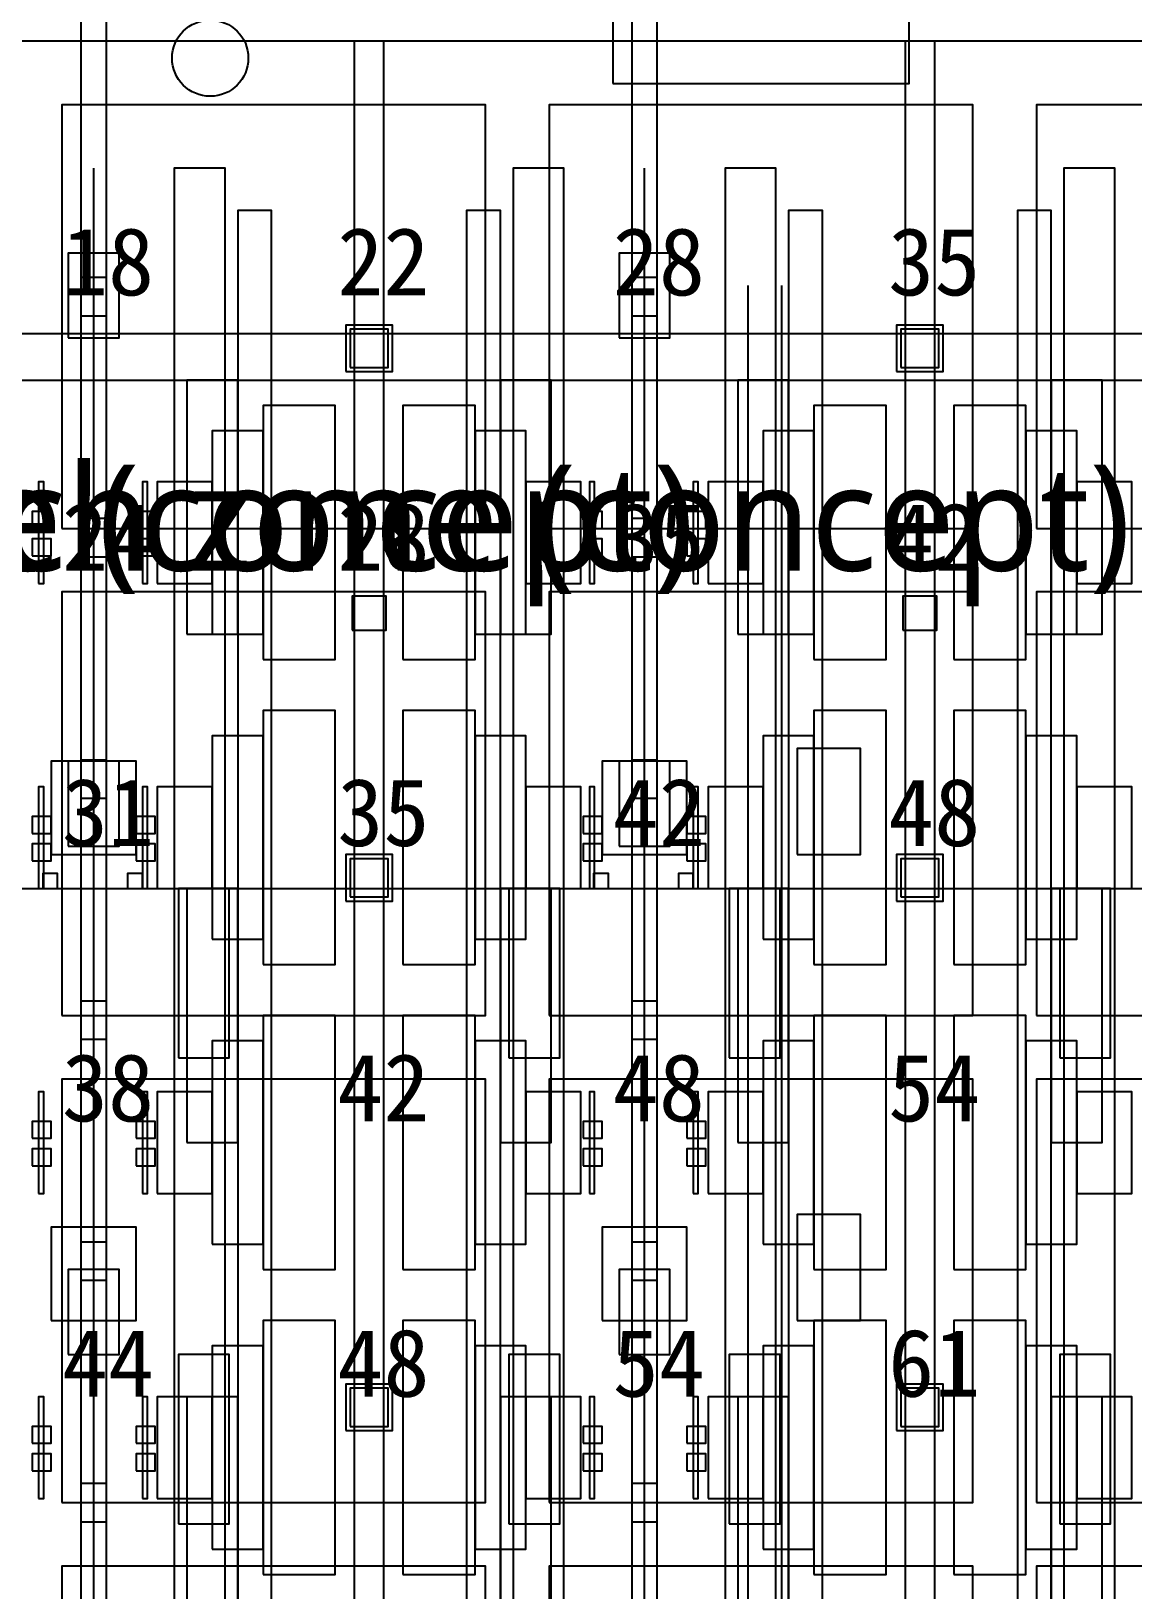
# Model space of a CAD drawing. Header units: metres. Extents: x -1640 to 1560, y -268 to 2338.
# Drawn here: x -367.73 to -341.73, y 2080.44 to 2117.24 of the extents above; entities that cross this region are included whole.
import ezdxf

# ---------------------------------------------------------------- set-up
doc = ezdxf.new("R2010")
doc.units = ezdxf.units.M
for name, color, linetype in [('1F_CHL', 4, 'Continuous'), ('1F_EHS_EXIT_DOOR_CONCEPT', 3, 'Continuous'), ('1F_PUMP', 2, 'Continuous'), ('1F_SCR', 3, 'Continuous'), ('1F_STRUCT_COLUMN', 8, 'Continuous'), ('1F_ZONE', 3, 'Continuous'), ('2F_CSF_LATERAL_RACK_CONCEPT', 9, 'Continuous'), ('2F_EHS_EXIT_DOOR_CONCEPT', 3, 'Continuous'), ('2F_RFG', 5, 'Continuous'), ('2F_STRUCT_COLUMN', 8, 'Continuous'), ('2F_VMB', 6, 'Continuous'), ('2F_ZONE', 3, 'Continuous'), ('3F_CLEANROOM_OVERHEAD_PIPE_DUCT_CONCEPT', 9, 'Continuous'), ('3F_EHS_EGRESS_DIST_M', 2, 'Continuous'), ('3F_EHS_EXIT_DOOR_CONCEPT', 3, 'Continuous'), ('3F_ETCH', 2, 'Continuous'), ('3F_FOUP', 5, 'Continuous'), ('3F_OHT', 9, 'Continuous'), ('3F_OHTV', 1, 'Continuous'), ('3F_STRUCT_COLUMN', 8, 'Continuous'), ('3F_TBAR', 6, 'Continuous'), ('3F_TEXT', 7, 'Continuous'), ('3F_ZONE', 3, 'Continuous'), ('4F_FFU', 1, 'Continuous'), ('4F_STRUCT_PLENUM_TRUSS_CONCEPT', 9, 'Continuous'), ('4F_ZONE', 3, 'Continuous'), ('5F_CHL', 4, 'Continuous'), ('5F_EHS_EXIT_DOOR_CONCEPT', 3, 'Continuous'), ('5F_PUMP', 2, 'Continuous'), ('5F_SCR', 3, 'Continuous'), ('5F_STRUCT_COLUMN', 8, 'Continuous'), ('5F_ZONE', 3, 'Continuous'), ('6F_CSF_LATERAL_RACK_CONCEPT', 9, 'Continuous'), ('6F_EHS_EXIT_DOOR_CONCEPT', 3, 'Continuous'), ('6F_RFG', 5, 'Continuous'), ('6F_STRUCT_COLUMN', 8, 'Continuous'), ('6F_VMB', 6, 'Continuous'), ('6F_ZONE', 3, 'Continuous'), ('7F_CLEANROOM_OVERHEAD_PIPE_DUCT_CONCEPT', 9, 'Continuous'), ('7F_EHS_EGRESS_DIST_M', 2, 'Continuous'), ('7F_EHS_EXIT_DOOR_CONCEPT', 3, 'Continuous'), ('7F_ETCH', 2, 'Continuous'), ('7F_FOUP', 5, 'Continuous'), ('7F_OHT', 9, 'Continuous'), ('7F_OHTV', 1, 'Continuous'), ('7F_STRUCT_COLUMN', 8, 'Continuous'), ('7F_TBAR', 6, 'Continuous'), ('7F_TEXT', 7, 'Continuous'), ('7F_ZONE', 3, 'Continuous'), ('8F_FFU', 1, 'Continuous'), ('8F_STRUCT_PLENUM_TRUSS_CONCEPT', 9, 'Continuous'), ('8F_ZONE', 3, 'Continuous'), ('EHS_GAS_SUPPLY', 3, 'Continuous'), ('EHS_PROCESS_EXHAUST', 1, 'Continuous'), ('EHS_TREATED_EXHAUST', 30, 'Continuous'), ('RF_RSC', 4, 'Continuous'), ('UTIL_GAS.SPEC_CONCEPT', 3, 'Continuous'), ('UTIL_PCW.R_CONCEPT', 1, 'Continuous'), ('UTIL_PCW.S_CONCEPT', 6, 'Continuous'), ('UTIL_UPW.R_CONCEPT', 2, 'Continuous'), ('UTIL_UPW.S_CONCEPT', 1, 'Continuous')]:
    doc.layers.add(name, color=color, linetype=linetype)
doc.styles.add('KO', font='malgun.ttf')

msp = doc.modelspace()

# ---------------------------------------------------------------- linework, layer by layer
at = {"layer": '1F_CHL'}
for points in [[(-349.65, 2097.8), (-348.15, 2097.8), (-348.15, 2100.3), (-349.65, 2100.3)], [(-349.65, 2086.8), (-348.15, 2086.8), (-348.15, 2089.3), (-349.65, 2089.3)]]:
    msp.add_lwpolyline(points, close=True, dxfattribs=at)
at = {"layer": '1F_EHS_EXIT_DOOR_CONCEPT'}
msp.add_circle((-363.5, 2116.6), 0.9, dxfattribs=at)
at = {"layer": '1F_PUMP'}
for points in [[(-364.25, 2093), (-363.05, 2093), (-363.05, 2097), (-364.25, 2097)], [(-356.45, 2093), (-355.25, 2093), (-355.25, 2097), (-356.45, 2097)], [(-351.25, 2093), (-350.05, 2093), (-350.05, 2097), (-351.25, 2097)], [(-343.45, 2093), (-342.25, 2093), (-342.25, 2097), (-343.45, 2097)], [(-364.25, 2082), (-363.05, 2082), (-363.05, 2086), (-364.25, 2086)], [(-356.45, 2082), (-355.25, 2082), (-355.25, 2086), (-356.45, 2086)], [(-351.25, 2082), (-350.05, 2082), (-350.05, 2086), (-351.25, 2086)], [(-343.45, 2082), (-342.25, 2082), (-342.25, 2086), (-343.45, 2086)]]:
    msp.add_lwpolyline(points, close=True, dxfattribs=at)
at = {"layer": '1F_SCR'}
for points in [[(-367.25, 2097.8), (-365.25, 2097.8), (-365.25, 2100), (-367.25, 2100)], [(-354.25, 2097.8), (-352.25, 2097.8), (-352.25, 2100), (-354.25, 2100)], [(-367.25, 2086.8), (-365.25, 2086.8), (-365.25, 2089), (-367.25, 2089)], [(-354.25, 2086.8), (-352.25, 2086.8), (-352.25, 2089), (-354.25, 2089)]]:
    msp.add_lwpolyline(points, close=True, dxfattribs=at)
at = {"layer": '1F_STRUCT_COLUMN'}
for points in [[(-360.3, 2109.2), (-359.2, 2109.2), (-359.2, 2110.3), (-360.3, 2110.3)], [(-347.3, 2109.2), (-346.2, 2109.2), (-346.2, 2110.3), (-347.3, 2110.3)], [(-360.3, 2096.7), (-359.2, 2096.7), (-359.2, 2097.8), (-360.3, 2097.8)], [(-347.3, 2096.7), (-346.2, 2096.7), (-346.2, 2097.8), (-347.3, 2097.8)], [(-360.3, 2084.2), (-359.2, 2084.2), (-359.2, 2085.3), (-360.3, 2085.3)], [(-347.3, 2084.2), (-346.2, 2084.2), (-346.2, 2085.3), (-347.3, 2085.3)]]:
    msp.add_lwpolyline(points, close=True, dxfattribs=at)
at = {"layer": '1F_ZONE'}
msp.add_lwpolyline([(-472, 1966), (-247.5, 1966), (-247.5, 2117), (-472, 2117)], close=True, dxfattribs=at)
at = {"layer": '2F_CSF_LATERAL_RACK_CONCEPT'}
for points in [[(-362.85, 1970), (-362.05, 1970), (-362.05, 2113), (-362.85, 2113)], [(-357.45, 1970), (-356.65, 1970), (-356.65, 2113), (-357.45, 2113)], [(-349.85, 1970), (-349.05, 1970), (-349.05, 2113), (-349.85, 2113)], [(-344.45, 1970), (-343.65, 1970), (-343.65, 2113), (-344.45, 2113)]]:
    msp.add_lwpolyline(points, close=True, dxfattribs=at)
at = {"layer": '2F_EHS_EXIT_DOOR_CONCEPT'}
msp.add_circle((-363.5, 2116.6), 0.9, dxfattribs=at)
at = {"layer": '2F_RFG'}
for points in [[(-364.05, 2103), (-362.85, 2103), (-362.85, 2109), (-364.05, 2109)], [(-356.65, 2103), (-355.45, 2103), (-355.45, 2109), (-356.65, 2109)], [(-351.05, 2103), (-349.85, 2103), (-349.85, 2109), (-351.05, 2109)], [(-343.65, 2103), (-342.45, 2103), (-342.45, 2109), (-343.65, 2109)], [(-364.05, 2091), (-362.85, 2091), (-362.85, 2097), (-364.05, 2097)], [(-356.65, 2091), (-355.45, 2091), (-355.45, 2097), (-356.65, 2097)], [(-351.05, 2091), (-349.85, 2091), (-349.85, 2097), (-351.05, 2097)], [(-343.65, 2091), (-342.45, 2091), (-342.45, 2097), (-343.65, 2097)], [(-364.05, 2079), (-362.85, 2079), (-362.85, 2085), (-364.05, 2085)], [(-356.65, 2079), (-355.45, 2079), (-355.45, 2085), (-356.65, 2085)], [(-351.05, 2079), (-349.85, 2079), (-349.85, 2085), (-351.05, 2085)], [(-343.65, 2079), (-342.45, 2079), (-342.45, 2085), (-343.65, 2085)]]:
    msp.add_lwpolyline(points, close=True, dxfattribs=at)
at = {"layer": '2F_STRUCT_COLUMN'}
for points in [[(-360.2, 2109.3), (-359.3, 2109.3), (-359.3, 2110.2), (-360.2, 2110.2)], [(-347.2, 2109.3), (-346.3, 2109.3), (-346.3, 2110.2), (-347.2, 2110.2)], [(-360.2, 2096.8), (-359.3, 2096.8), (-359.3, 2097.7), (-360.2, 2097.7)], [(-347.2, 2096.8), (-346.3, 2096.8), (-346.3, 2097.7), (-347.2, 2097.7)], [(-360.2, 2084.3), (-359.3, 2084.3), (-359.3, 2085.2), (-360.2, 2085.2)], [(-347.2, 2084.3), (-346.3, 2084.3), (-346.3, 2085.2), (-347.2, 2085.2)]]:
    msp.add_lwpolyline(points, close=True, dxfattribs=at)
at = {"layer": '2F_VMB'}
for points in [[(-366.85, 2110), (-365.65, 2110), (-365.65, 2112), (-366.85, 2112)], [(-353.85, 2110), (-352.65, 2110), (-352.65, 2112), (-353.85, 2112)], [(-366.85, 2098), (-365.65, 2098), (-365.65, 2100), (-366.85, 2100)], [(-353.85, 2098), (-352.65, 2098), (-352.65, 2100), (-353.85, 2100)], [(-366.85, 2086), (-365.65, 2086), (-365.65, 2088), (-366.85, 2088)], [(-353.85, 2086), (-352.65, 2086), (-352.65, 2088), (-353.85, 2088)]]:
    msp.add_lwpolyline(points, close=True, dxfattribs=at)
at = {"layer": '2F_ZONE'}
msp.add_lwpolyline([(-472, 1966), (-247.5, 1966), (-247.5, 2117), (-472, 2117)], close=True, dxfattribs=at)
at = {"layer": '3F_CLEANROOM_OVERHEAD_PIPE_DUCT_CONCEPT'}
for points in [[(-364.35, 1969), (-363.15, 1969), (-363.15, 2114), (-364.35, 2114)], [(-356.35, 1969), (-355.15, 1969), (-355.15, 2114), (-356.35, 2114)], [(-351.35, 1969), (-350.15, 1969), (-350.15, 2114), (-351.35, 2114)], [(-343.35, 1969), (-342.15, 1969), (-342.15, 2114), (-343.35, 2114)]]:
    msp.add_lwpolyline(points, close=True, dxfattribs=at)
at = {"layer": '3F_EHS_EXIT_DOOR_CONCEPT'}
msp.add_circle((-363.5, 2116.6), 0.9, dxfattribs=at)
at = {"layer": '3F_ETCH'}
for points in [[(-362.25, 2102.4), (-360.55, 2102.4), (-360.55, 2108.4), (-362.25, 2108.4)], [(-358.95, 2102.4), (-357.25, 2102.4), (-357.25, 2108.4), (-358.95, 2108.4)], [(-349.25, 2102.4), (-347.55, 2102.4), (-347.55, 2108.4), (-349.25, 2108.4)], [(-345.95, 2102.4), (-344.25, 2102.4), (-344.25, 2108.4), (-345.95, 2108.4)], [(-363.45, 2103), (-362.25, 2103), (-362.25, 2107.8), (-363.45, 2107.8)], [(-357.25, 2103), (-356.05, 2103), (-356.05, 2107.8), (-357.25, 2107.8)], [(-350.45, 2103), (-349.25, 2103), (-349.25, 2107.8), (-350.45, 2107.8)], [(-344.25, 2103), (-343.05, 2103), (-343.05, 2107.8), (-344.25, 2107.8)], [(-364.75, 2104.2), (-363.45, 2104.2), (-363.45, 2106.6), (-364.75, 2106.6)], [(-356.05, 2104.2), (-354.75, 2104.2), (-354.75, 2106.6), (-356.05, 2106.6)], [(-351.75, 2104.2), (-350.45, 2104.2), (-350.45, 2106.6), (-351.75, 2106.6)], [(-343.05, 2104.2), (-341.75, 2104.2), (-341.75, 2106.6), (-343.05, 2106.6)], [(-362.25, 2095.2), (-360.55, 2095.2), (-360.55, 2101.2), (-362.25, 2101.2)], [(-358.95, 2095.2), (-357.25, 2095.2), (-357.25, 2101.2), (-358.95, 2101.2)], [(-349.25, 2095.2), (-347.55, 2095.2), (-347.55, 2101.2), (-349.25, 2101.2)], [(-345.95, 2095.2), (-344.25, 2095.2), (-344.25, 2101.2), (-345.95, 2101.2)], [(-363.45, 2095.8), (-362.25, 2095.8), (-362.25, 2100.6), (-363.45, 2100.6)], [(-357.25, 2095.8), (-356.05, 2095.8), (-356.05, 2100.6), (-357.25, 2100.6)], [(-350.45, 2095.8), (-349.25, 2095.8), (-349.25, 2100.6), (-350.45, 2100.6)], [(-344.25, 2095.8), (-343.05, 2095.8), (-343.05, 2100.6), (-344.25, 2100.6)], [(-364.75, 2097), (-363.45, 2097), (-363.45, 2099.4), (-364.75, 2099.4)], [(-356.05, 2097), (-354.75, 2097), (-354.75, 2099.4), (-356.05, 2099.4)], [(-351.75, 2097), (-350.45, 2097), (-350.45, 2099.4), (-351.75, 2099.4)], [(-343.05, 2097), (-341.75, 2097), (-341.75, 2099.4), (-343.05, 2099.4)], [(-362.25, 2088), (-360.55, 2088), (-360.55, 2094), (-362.25, 2094)], [(-358.95, 2088), (-357.25, 2088), (-357.25, 2094), (-358.95, 2094)], [(-349.25, 2088), (-347.55, 2088), (-347.55, 2094), (-349.25, 2094)], [(-345.95, 2088), (-344.25, 2088), (-344.25, 2094), (-345.95, 2094)], [(-363.45, 2088.6), (-362.25, 2088.6), (-362.25, 2093.4), (-363.45, 2093.4)], [(-357.25, 2088.6), (-356.05, 2088.6), (-356.05, 2093.4), (-357.25, 2093.4)], [(-350.45, 2088.6), (-349.25, 2088.6), (-349.25, 2093.4), (-350.45, 2093.4)], [(-344.25, 2088.6), (-343.05, 2088.6), (-343.05, 2093.4), (-344.25, 2093.4)], [(-364.75, 2089.8), (-363.45, 2089.8), (-363.45, 2092.2), (-364.75, 2092.2)], [(-356.05, 2089.8), (-354.75, 2089.8), (-354.75, 2092.2), (-356.05, 2092.2)], [(-351.75, 2089.8), (-350.45, 2089.8), (-350.45, 2092.2), (-351.75, 2092.2)], [(-343.05, 2089.8), (-341.75, 2089.8), (-341.75, 2092.2), (-343.05, 2092.2)], [(-362.25, 2080.8), (-360.55, 2080.8), (-360.55, 2086.8), (-362.25, 2086.8)], [(-358.95, 2080.8), (-357.25, 2080.8), (-357.25, 2086.8), (-358.95, 2086.8)], [(-349.25, 2080.8), (-347.55, 2080.8), (-347.55, 2086.8), (-349.25, 2086.8)], [(-345.95, 2080.8), (-344.25, 2080.8), (-344.25, 2086.8), (-345.95, 2086.8)], [(-363.45, 2081.4), (-362.25, 2081.4), (-362.25, 2086.2), (-363.45, 2086.2)], [(-357.25, 2081.4), (-356.05, 2081.4), (-356.05, 2086.2), (-357.25, 2086.2)], [(-350.45, 2081.4), (-349.25, 2081.4), (-349.25, 2086.2), (-350.45, 2086.2)], [(-344.25, 2081.4), (-343.05, 2081.4), (-343.05, 2086.2), (-344.25, 2086.2)], [(-364.75, 2082.6), (-363.45, 2082.6), (-363.45, 2085), (-364.75, 2085)], [(-356.05, 2082.6), (-354.75, 2082.6), (-354.75, 2085), (-356.05, 2085)], [(-351.75, 2082.6), (-350.45, 2082.6), (-350.45, 2085), (-351.75, 2085)], [(-343.05, 2082.6), (-341.75, 2082.6), (-341.75, 2085), (-343.05, 2085)]]:
    msp.add_lwpolyline(points, close=True, dxfattribs=at)
at = {"layer": '3F_FOUP'}
for points in [[(-367.7, 2105.5), (-367.25, 2105.5), (-367.25, 2105.9), (-367.7, 2105.9)], [(-365.25, 2105.5), (-364.8, 2105.5), (-364.8, 2105.9), (-365.25, 2105.9)], [(-354.7, 2105.5), (-354.25, 2105.5), (-354.25, 2105.9), (-354.7, 2105.9)], [(-352.25, 2105.5), (-351.8, 2105.5), (-351.8, 2105.9), (-352.25, 2105.9)], [(-367.7, 2104.85), (-367.25, 2104.85), (-367.25, 2105.25), (-367.7, 2105.25)], [(-365.25, 2104.85), (-364.8, 2104.85), (-364.8, 2105.25), (-365.25, 2105.25)], [(-354.7, 2104.85), (-354.25, 2104.85), (-354.25, 2105.25), (-354.7, 2105.25)], [(-352.25, 2104.85), (-351.8, 2104.85), (-351.8, 2105.25), (-352.25, 2105.25)], [(-367.7, 2098.3), (-367.25, 2098.3), (-367.25, 2098.7), (-367.7, 2098.7)], [(-365.25, 2098.3), (-364.8, 2098.3), (-364.8, 2098.7), (-365.25, 2098.7)], [(-354.7, 2098.3), (-354.25, 2098.3), (-354.25, 2098.7), (-354.7, 2098.7)], [(-352.25, 2098.3), (-351.8, 2098.3), (-351.8, 2098.7), (-352.25, 2098.7)], [(-367.7, 2097.65), (-367.25, 2097.65), (-367.25, 2098.05), (-367.7, 2098.05)], [(-365.25, 2097.65), (-364.8, 2097.65), (-364.8, 2098.05), (-365.25, 2098.05)], [(-354.7, 2097.65), (-354.25, 2097.65), (-354.25, 2098.05), (-354.7, 2098.05)], [(-352.25, 2097.65), (-351.8, 2097.65), (-351.8, 2098.05), (-352.25, 2098.05)], [(-367.7, 2091.1), (-367.25, 2091.1), (-367.25, 2091.5), (-367.7, 2091.5)], [(-365.25, 2091.1), (-364.8, 2091.1), (-364.8, 2091.5), (-365.25, 2091.5)], [(-354.7, 2091.1), (-354.25, 2091.1), (-354.25, 2091.5), (-354.7, 2091.5)], [(-352.25, 2091.1), (-351.8, 2091.1), (-351.8, 2091.5), (-352.25, 2091.5)], [(-367.7, 2090.45), (-367.25, 2090.45), (-367.25, 2090.85), (-367.7, 2090.85)], [(-365.25, 2090.45), (-364.8, 2090.45), (-364.8, 2090.85), (-365.25, 2090.85)], [(-354.7, 2090.45), (-354.25, 2090.45), (-354.25, 2090.85), (-354.7, 2090.85)], [(-352.25, 2090.45), (-351.8, 2090.45), (-351.8, 2090.85), (-352.25, 2090.85)], [(-367.7, 2083.9), (-367.25, 2083.9), (-367.25, 2084.3), (-367.7, 2084.3)], [(-365.25, 2083.9), (-364.8, 2083.9), (-364.8, 2084.3), (-365.25, 2084.3)], [(-354.7, 2083.9), (-354.25, 2083.9), (-354.25, 2084.3), (-354.7, 2084.3)], [(-352.25, 2083.9), (-351.8, 2083.9), (-351.8, 2084.3), (-352.25, 2084.3)], [(-367.7, 2083.25), (-367.25, 2083.25), (-367.25, 2083.65), (-367.7, 2083.65)], [(-365.25, 2083.25), (-364.8, 2083.25), (-364.8, 2083.65), (-365.25, 2083.65)], [(-354.7, 2083.25), (-354.25, 2083.25), (-354.25, 2083.65), (-354.7, 2083.65)], [(-352.25, 2083.25), (-351.8, 2083.25), (-351.8, 2083.65), (-352.25, 2083.65)]]:
    msp.add_lwpolyline(points, close=True, dxfattribs=at)
at = {"layer": '3F_OHT'}
for p, q in [((-366.25, 2045.5), (-366.25, 2114)), ((-353.25, 2045.5), (-353.25, 2114))]:
    msp.add_line(p, q, dxfattribs=at)
at = {"layer": '3F_OHTV'}
for points in [[(-366.55, 2110.52), (-365.95, 2110.52), (-365.95, 2111.42), (-366.55, 2111.42)], [(-353.55, 2110.52), (-352.95, 2110.52), (-352.95, 2111.42), (-353.55, 2111.42)], [(-366.55, 2104.83), (-365.95, 2104.83), (-365.95, 2105.73), (-366.55, 2105.73)], [(-353.55, 2104.83), (-352.95, 2104.83), (-352.95, 2105.73), (-353.55, 2105.73)], [(-366.55, 2099.13), (-365.95, 2099.13), (-365.95, 2100.03), (-366.55, 2100.03)], [(-353.55, 2099.13), (-352.95, 2099.13), (-352.95, 2100.03), (-353.55, 2100.03)], [(-366.55, 2093.44), (-365.95, 2093.44), (-365.95, 2094.34), (-366.55, 2094.34)], [(-353.55, 2093.44), (-352.95, 2093.44), (-352.95, 2094.34), (-353.55, 2094.34)], [(-366.55, 2087.75), (-365.95, 2087.75), (-365.95, 2088.65), (-366.55, 2088.65)], [(-353.55, 2087.75), (-352.95, 2087.75), (-352.95, 2088.65), (-353.55, 2088.65)], [(-366.55, 2082.05), (-365.95, 2082.05), (-365.95, 2082.95), (-366.55, 2082.95)], [(-353.55, 2082.05), (-352.95, 2082.05), (-352.95, 2082.95), (-353.55, 2082.95)]]:
    msp.add_lwpolyline(points, close=True, dxfattribs=at)
at = {"layer": '3F_STRUCT_COLUMN'}
for points in [[(-360.15, 2103.1), (-359.35, 2103.1), (-359.35, 2103.9), (-360.15, 2103.9)], [(-347.15, 2103.1), (-346.35, 2103.1), (-346.35, 2103.9), (-347.15, 2103.9)]]:
    msp.add_lwpolyline(points, close=True, dxfattribs=at)
at = {"layer": '3F_TBAR'}
for points in [[(-367.55, 2104.2), (-367.43, 2104.2), (-367.43, 2106.6), (-367.55, 2106.6)], [(-365.1, 2104.2), (-364.98, 2104.2), (-364.98, 2106.6), (-365.1, 2106.6)], [(-354.55, 2104.2), (-354.43, 2104.2), (-354.43, 2106.6), (-354.55, 2106.6)], [(-352.1, 2104.2), (-351.98, 2104.2), (-351.98, 2106.6), (-352.1, 2106.6)], [(-367.55, 2097), (-367.43, 2097), (-367.43, 2099.4), (-367.55, 2099.4)], [(-365.1, 2097), (-364.98, 2097), (-364.98, 2099.4), (-365.1, 2099.4)], [(-354.55, 2097), (-354.43, 2097), (-354.43, 2099.4), (-354.55, 2099.4)], [(-352.1, 2097), (-351.98, 2097), (-351.98, 2099.4), (-352.1, 2099.4)], [(-367.55, 2089.8), (-367.43, 2089.8), (-367.43, 2092.2), (-367.55, 2092.2)], [(-365.1, 2089.8), (-364.98, 2089.8), (-364.98, 2092.2), (-365.1, 2092.2)], [(-354.55, 2089.8), (-354.43, 2089.8), (-354.43, 2092.2), (-354.55, 2092.2)], [(-352.1, 2089.8), (-351.98, 2089.8), (-351.98, 2092.2), (-352.1, 2092.2)], [(-367.55, 2082.6), (-367.43, 2082.6), (-367.43, 2085), (-367.55, 2085)], [(-365.1, 2082.6), (-364.98, 2082.6), (-364.98, 2085), (-365.1, 2085)], [(-354.55, 2082.6), (-354.43, 2082.6), (-354.43, 2085), (-354.55, 2085)], [(-352.1, 2082.6), (-351.98, 2082.6), (-351.98, 2085), (-352.1, 2085)]]:
    msp.add_lwpolyline(points, close=True, dxfattribs=at)
at = {"layer": '3F_ZONE'}
msp.add_lwpolyline([(-472, 1966), (-247.5, 1966), (-247.5, 2117), (-472, 2117)], close=True, dxfattribs=at)
at = {"layer": '4F_FFU'}
for points in [[(-367, 2105.5), (-357, 2105.5), (-357, 2115.5), (-367, 2115.5)], [(-355.5, 2105.5), (-345.5, 2105.5), (-345.5, 2115.5), (-355.5, 2115.5)], [(-344, 2105.5), (-334, 2105.5), (-334, 2115.5), (-344, 2115.5)], [(-367, 2094), (-357, 2094), (-357, 2104), (-367, 2104)], [(-355.5, 2094), (-345.5, 2094), (-345.5, 2104), (-355.5, 2104)], [(-344, 2094), (-334, 2094), (-334, 2104), (-344, 2104)], [(-367, 2082.5), (-357, 2082.5), (-357, 2092.5), (-367, 2092.5)], [(-355.5, 2082.5), (-345.5, 2082.5), (-345.5, 2092.5), (-355.5, 2092.5)], [(-344, 2082.5), (-334, 2082.5), (-334, 2092.5), (-344, 2092.5)], [(-367, 2071), (-357, 2071), (-357, 2081), (-367, 2081)], [(-355.5, 2071), (-345.5, 2071), (-345.5, 2081), (-355.5, 2081)], [(-344, 2071), (-334, 2071), (-334, 2081), (-344, 2081)]]:
    msp.add_lwpolyline(points, close=True, dxfattribs=at)
at = {"layer": '4F_STRUCT_PLENUM_TRUSS_CONCEPT'}
for points in [[(-360.1, 1966), (-359.4, 1966), (-359.4, 2117), (-360.1, 2117)], [(-347.1, 1966), (-346.4, 1966), (-346.4, 2117), (-347.1, 2117)]]:
    msp.add_lwpolyline(points, close=True, dxfattribs=at)
at = {"layer": '4F_ZONE'}
msp.add_lwpolyline([(-472, 1966), (-247.5, 1966), (-247.5, 2117), (-472, 2117)], close=True, dxfattribs=at)
at = {"layer": '5F_CHL'}
for points in [[(-349.65, 2097.8), (-348.15, 2097.8), (-348.15, 2100.3), (-349.65, 2100.3)], [(-349.65, 2086.8), (-348.15, 2086.8), (-348.15, 2089.3), (-349.65, 2089.3)]]:
    msp.add_lwpolyline(points, close=True, dxfattribs=at)
at = {"layer": '5F_EHS_EXIT_DOOR_CONCEPT'}
msp.add_circle((-363.5, 2116.6), 0.9, dxfattribs=at)
at = {"layer": '5F_PUMP'}
for points in [[(-364.25, 2093), (-363.05, 2093), (-363.05, 2097), (-364.25, 2097)], [(-356.45, 2093), (-355.25, 2093), (-355.25, 2097), (-356.45, 2097)], [(-351.25, 2093), (-350.05, 2093), (-350.05, 2097), (-351.25, 2097)], [(-343.45, 2093), (-342.25, 2093), (-342.25, 2097), (-343.45, 2097)], [(-364.25, 2082), (-363.05, 2082), (-363.05, 2086), (-364.25, 2086)], [(-356.45, 2082), (-355.25, 2082), (-355.25, 2086), (-356.45, 2086)], [(-351.25, 2082), (-350.05, 2082), (-350.05, 2086), (-351.25, 2086)], [(-343.45, 2082), (-342.25, 2082), (-342.25, 2086), (-343.45, 2086)]]:
    msp.add_lwpolyline(points, close=True, dxfattribs=at)
at = {"layer": '5F_SCR'}
for points in [[(-367.25, 2097.8), (-365.25, 2097.8), (-365.25, 2100), (-367.25, 2100)], [(-354.25, 2097.8), (-352.25, 2097.8), (-352.25, 2100), (-354.25, 2100)], [(-367.25, 2086.8), (-365.25, 2086.8), (-365.25, 2089), (-367.25, 2089)], [(-354.25, 2086.8), (-352.25, 2086.8), (-352.25, 2089), (-354.25, 2089)]]:
    msp.add_lwpolyline(points, close=True, dxfattribs=at)
at = {"layer": '5F_STRUCT_COLUMN'}
for points in [[(-360.3, 2109.2), (-359.2, 2109.2), (-359.2, 2110.3), (-360.3, 2110.3)], [(-347.3, 2109.2), (-346.2, 2109.2), (-346.2, 2110.3), (-347.3, 2110.3)], [(-360.3, 2096.7), (-359.2, 2096.7), (-359.2, 2097.8), (-360.3, 2097.8)], [(-347.3, 2096.7), (-346.2, 2096.7), (-346.2, 2097.8), (-347.3, 2097.8)], [(-360.3, 2084.2), (-359.2, 2084.2), (-359.2, 2085.3), (-360.3, 2085.3)], [(-347.3, 2084.2), (-346.2, 2084.2), (-346.2, 2085.3), (-347.3, 2085.3)]]:
    msp.add_lwpolyline(points, close=True, dxfattribs=at)
at = {"layer": '5F_ZONE'}
msp.add_lwpolyline([(-472, 1966), (-247.5, 1966), (-247.5, 2117), (-472, 2117)], close=True, dxfattribs=at)
at = {"layer": '6F_CSF_LATERAL_RACK_CONCEPT'}
for points in [[(-362.85, 1970), (-362.05, 1970), (-362.05, 2113), (-362.85, 2113)], [(-357.45, 1970), (-356.65, 1970), (-356.65, 2113), (-357.45, 2113)], [(-349.85, 1970), (-349.05, 1970), (-349.05, 2113), (-349.85, 2113)], [(-344.45, 1970), (-343.65, 1970), (-343.65, 2113), (-344.45, 2113)]]:
    msp.add_lwpolyline(points, close=True, dxfattribs=at)
at = {"layer": '6F_EHS_EXIT_DOOR_CONCEPT'}
msp.add_circle((-363.5, 2116.6), 0.9, dxfattribs=at)
at = {"layer": '6F_RFG'}
for points in [[(-364.05, 2103), (-362.85, 2103), (-362.85, 2109), (-364.05, 2109)], [(-356.65, 2103), (-355.45, 2103), (-355.45, 2109), (-356.65, 2109)], [(-351.05, 2103), (-349.85, 2103), (-349.85, 2109), (-351.05, 2109)], [(-343.65, 2103), (-342.45, 2103), (-342.45, 2109), (-343.65, 2109)], [(-364.05, 2091), (-362.85, 2091), (-362.85, 2097), (-364.05, 2097)], [(-356.65, 2091), (-355.45, 2091), (-355.45, 2097), (-356.65, 2097)], [(-351.05, 2091), (-349.85, 2091), (-349.85, 2097), (-351.05, 2097)], [(-343.65, 2091), (-342.45, 2091), (-342.45, 2097), (-343.65, 2097)], [(-364.05, 2079), (-362.85, 2079), (-362.85, 2085), (-364.05, 2085)], [(-356.65, 2079), (-355.45, 2079), (-355.45, 2085), (-356.65, 2085)], [(-351.05, 2079), (-349.85, 2079), (-349.85, 2085), (-351.05, 2085)], [(-343.65, 2079), (-342.45, 2079), (-342.45, 2085), (-343.65, 2085)]]:
    msp.add_lwpolyline(points, close=True, dxfattribs=at)
at = {"layer": '6F_STRUCT_COLUMN'}
for points in [[(-360.2, 2109.3), (-359.3, 2109.3), (-359.3, 2110.2), (-360.2, 2110.2)], [(-347.2, 2109.3), (-346.3, 2109.3), (-346.3, 2110.2), (-347.2, 2110.2)], [(-360.2, 2096.8), (-359.3, 2096.8), (-359.3, 2097.7), (-360.2, 2097.7)], [(-347.2, 2096.8), (-346.3, 2096.8), (-346.3, 2097.7), (-347.2, 2097.7)], [(-360.2, 2084.3), (-359.3, 2084.3), (-359.3, 2085.2), (-360.2, 2085.2)], [(-347.2, 2084.3), (-346.3, 2084.3), (-346.3, 2085.2), (-347.2, 2085.2)]]:
    msp.add_lwpolyline(points, close=True, dxfattribs=at)
at = {"layer": '6F_VMB'}
for points in [[(-366.85, 2110), (-365.65, 2110), (-365.65, 2112), (-366.85, 2112)], [(-353.85, 2110), (-352.65, 2110), (-352.65, 2112), (-353.85, 2112)], [(-366.85, 2098), (-365.65, 2098), (-365.65, 2100), (-366.85, 2100)], [(-353.85, 2098), (-352.65, 2098), (-352.65, 2100), (-353.85, 2100)], [(-366.85, 2086), (-365.65, 2086), (-365.65, 2088), (-366.85, 2088)], [(-353.85, 2086), (-352.65, 2086), (-352.65, 2088), (-353.85, 2088)]]:
    msp.add_lwpolyline(points, close=True, dxfattribs=at)
at = {"layer": '6F_ZONE'}
msp.add_lwpolyline([(-472, 1966), (-247.5, 1966), (-247.5, 2117), (-472, 2117)], close=True, dxfattribs=at)
at = {"layer": '7F_CLEANROOM_OVERHEAD_PIPE_DUCT_CONCEPT'}
for points in [[(-364.35, 1969), (-363.15, 1969), (-363.15, 2114), (-364.35, 2114)], [(-356.35, 1969), (-355.15, 1969), (-355.15, 2114), (-356.35, 2114)], [(-351.35, 1969), (-350.15, 1969), (-350.15, 2114), (-351.35, 2114)], [(-343.35, 1969), (-342.15, 1969), (-342.15, 2114), (-343.35, 2114)]]:
    msp.add_lwpolyline(points, close=True, dxfattribs=at)
at = {"layer": '7F_EHS_EXIT_DOOR_CONCEPT'}
msp.add_circle((-363.5, 2116.6), 0.9, dxfattribs=at)
at = {"layer": '7F_ETCH'}
for points in [[(-362.25, 2102.4), (-360.55, 2102.4), (-360.55, 2108.4), (-362.25, 2108.4)], [(-358.95, 2102.4), (-357.25, 2102.4), (-357.25, 2108.4), (-358.95, 2108.4)], [(-349.25, 2102.4), (-347.55, 2102.4), (-347.55, 2108.4), (-349.25, 2108.4)], [(-345.95, 2102.4), (-344.25, 2102.4), (-344.25, 2108.4), (-345.95, 2108.4)], [(-363.45, 2103), (-362.25, 2103), (-362.25, 2107.8), (-363.45, 2107.8)], [(-357.25, 2103), (-356.05, 2103), (-356.05, 2107.8), (-357.25, 2107.8)], [(-350.45, 2103), (-349.25, 2103), (-349.25, 2107.8), (-350.45, 2107.8)], [(-344.25, 2103), (-343.05, 2103), (-343.05, 2107.8), (-344.25, 2107.8)], [(-364.75, 2104.2), (-363.45, 2104.2), (-363.45, 2106.6), (-364.75, 2106.6)], [(-356.05, 2104.2), (-354.75, 2104.2), (-354.75, 2106.6), (-356.05, 2106.6)], [(-351.75, 2104.2), (-350.45, 2104.2), (-350.45, 2106.6), (-351.75, 2106.6)], [(-343.05, 2104.2), (-341.75, 2104.2), (-341.75, 2106.6), (-343.05, 2106.6)], [(-362.25, 2095.2), (-360.55, 2095.2), (-360.55, 2101.2), (-362.25, 2101.2)], [(-358.95, 2095.2), (-357.25, 2095.2), (-357.25, 2101.2), (-358.95, 2101.2)], [(-349.25, 2095.2), (-347.55, 2095.2), (-347.55, 2101.2), (-349.25, 2101.2)], [(-345.95, 2095.2), (-344.25, 2095.2), (-344.25, 2101.2), (-345.95, 2101.2)], [(-363.45, 2095.8), (-362.25, 2095.8), (-362.25, 2100.6), (-363.45, 2100.6)], [(-357.25, 2095.8), (-356.05, 2095.8), (-356.05, 2100.6), (-357.25, 2100.6)], [(-350.45, 2095.8), (-349.25, 2095.8), (-349.25, 2100.6), (-350.45, 2100.6)], [(-344.25, 2095.8), (-343.05, 2095.8), (-343.05, 2100.6), (-344.25, 2100.6)], [(-364.75, 2097), (-363.45, 2097), (-363.45, 2099.4), (-364.75, 2099.4)], [(-356.05, 2097), (-354.75, 2097), (-354.75, 2099.4), (-356.05, 2099.4)], [(-351.75, 2097), (-350.45, 2097), (-350.45, 2099.4), (-351.75, 2099.4)], [(-343.05, 2097), (-341.75, 2097), (-341.75, 2099.4), (-343.05, 2099.4)], [(-362.25, 2088), (-360.55, 2088), (-360.55, 2094), (-362.25, 2094)], [(-358.95, 2088), (-357.25, 2088), (-357.25, 2094), (-358.95, 2094)], [(-349.25, 2088), (-347.55, 2088), (-347.55, 2094), (-349.25, 2094)], [(-345.95, 2088), (-344.25, 2088), (-344.25, 2094), (-345.95, 2094)], [(-363.45, 2088.6), (-362.25, 2088.6), (-362.25, 2093.4), (-363.45, 2093.4)], [(-357.25, 2088.6), (-356.05, 2088.6), (-356.05, 2093.4), (-357.25, 2093.4)], [(-350.45, 2088.6), (-349.25, 2088.6), (-349.25, 2093.4), (-350.45, 2093.4)], [(-344.25, 2088.6), (-343.05, 2088.6), (-343.05, 2093.4), (-344.25, 2093.4)], [(-364.75, 2089.8), (-363.45, 2089.8), (-363.45, 2092.2), (-364.75, 2092.2)], [(-356.05, 2089.8), (-354.75, 2089.8), (-354.75, 2092.2), (-356.05, 2092.2)], [(-351.75, 2089.8), (-350.45, 2089.8), (-350.45, 2092.2), (-351.75, 2092.2)], [(-343.05, 2089.8), (-341.75, 2089.8), (-341.75, 2092.2), (-343.05, 2092.2)], [(-362.25, 2080.8), (-360.55, 2080.8), (-360.55, 2086.8), (-362.25, 2086.8)], [(-358.95, 2080.8), (-357.25, 2080.8), (-357.25, 2086.8), (-358.95, 2086.8)], [(-349.25, 2080.8), (-347.55, 2080.8), (-347.55, 2086.8), (-349.25, 2086.8)], [(-345.95, 2080.8), (-344.25, 2080.8), (-344.25, 2086.8), (-345.95, 2086.8)], [(-363.45, 2081.4), (-362.25, 2081.4), (-362.25, 2086.2), (-363.45, 2086.2)], [(-357.25, 2081.4), (-356.05, 2081.4), (-356.05, 2086.2), (-357.25, 2086.2)], [(-350.45, 2081.4), (-349.25, 2081.4), (-349.25, 2086.2), (-350.45, 2086.2)], [(-344.25, 2081.4), (-343.05, 2081.4), (-343.05, 2086.2), (-344.25, 2086.2)], [(-364.75, 2082.6), (-363.45, 2082.6), (-363.45, 2085), (-364.75, 2085)], [(-356.05, 2082.6), (-354.75, 2082.6), (-354.75, 2085), (-356.05, 2085)], [(-351.75, 2082.6), (-350.45, 2082.6), (-350.45, 2085), (-351.75, 2085)], [(-343.05, 2082.6), (-341.75, 2082.6), (-341.75, 2085), (-343.05, 2085)]]:
    msp.add_lwpolyline(points, close=True, dxfattribs=at)
at = {"layer": '7F_FOUP'}
for points in [[(-367.7, 2105.5), (-367.25, 2105.5), (-367.25, 2105.9), (-367.7, 2105.9)], [(-365.25, 2105.5), (-364.8, 2105.5), (-364.8, 2105.9), (-365.25, 2105.9)], [(-354.7, 2105.5), (-354.25, 2105.5), (-354.25, 2105.9), (-354.7, 2105.9)], [(-352.25, 2105.5), (-351.8, 2105.5), (-351.8, 2105.9), (-352.25, 2105.9)], [(-367.7, 2104.85), (-367.25, 2104.85), (-367.25, 2105.25), (-367.7, 2105.25)], [(-365.25, 2104.85), (-364.8, 2104.85), (-364.8, 2105.25), (-365.25, 2105.25)], [(-354.7, 2104.85), (-354.25, 2104.85), (-354.25, 2105.25), (-354.7, 2105.25)], [(-352.25, 2104.85), (-351.8, 2104.85), (-351.8, 2105.25), (-352.25, 2105.25)], [(-367.7, 2098.3), (-367.25, 2098.3), (-367.25, 2098.7), (-367.7, 2098.7)], [(-365.25, 2098.3), (-364.8, 2098.3), (-364.8, 2098.7), (-365.25, 2098.7)], [(-354.7, 2098.3), (-354.25, 2098.3), (-354.25, 2098.7), (-354.7, 2098.7)], [(-352.25, 2098.3), (-351.8, 2098.3), (-351.8, 2098.7), (-352.25, 2098.7)], [(-367.7, 2097.65), (-367.25, 2097.65), (-367.25, 2098.05), (-367.7, 2098.05)], [(-365.25, 2097.65), (-364.8, 2097.65), (-364.8, 2098.05), (-365.25, 2098.05)], [(-354.7, 2097.65), (-354.25, 2097.65), (-354.25, 2098.05), (-354.7, 2098.05)], [(-352.25, 2097.65), (-351.8, 2097.65), (-351.8, 2098.05), (-352.25, 2098.05)], [(-367.7, 2091.1), (-367.25, 2091.1), (-367.25, 2091.5), (-367.7, 2091.5)], [(-365.25, 2091.1), (-364.8, 2091.1), (-364.8, 2091.5), (-365.25, 2091.5)], [(-354.7, 2091.1), (-354.25, 2091.1), (-354.25, 2091.5), (-354.7, 2091.5)], [(-352.25, 2091.1), (-351.8, 2091.1), (-351.8, 2091.5), (-352.25, 2091.5)], [(-367.7, 2090.45), (-367.25, 2090.45), (-367.25, 2090.85), (-367.7, 2090.85)], [(-365.25, 2090.45), (-364.8, 2090.45), (-364.8, 2090.85), (-365.25, 2090.85)], [(-354.7, 2090.45), (-354.25, 2090.45), (-354.25, 2090.85), (-354.7, 2090.85)], [(-352.25, 2090.45), (-351.8, 2090.45), (-351.8, 2090.85), (-352.25, 2090.85)], [(-367.7, 2083.9), (-367.25, 2083.9), (-367.25, 2084.3), (-367.7, 2084.3)], [(-365.25, 2083.9), (-364.8, 2083.9), (-364.8, 2084.3), (-365.25, 2084.3)], [(-354.7, 2083.9), (-354.25, 2083.9), (-354.25, 2084.3), (-354.7, 2084.3)], [(-352.25, 2083.9), (-351.8, 2083.9), (-351.8, 2084.3), (-352.25, 2084.3)], [(-367.7, 2083.25), (-367.25, 2083.25), (-367.25, 2083.65), (-367.7, 2083.65)], [(-365.25, 2083.25), (-364.8, 2083.25), (-364.8, 2083.65), (-365.25, 2083.65)], [(-354.7, 2083.25), (-354.25, 2083.25), (-354.25, 2083.65), (-354.7, 2083.65)], [(-352.25, 2083.25), (-351.8, 2083.25), (-351.8, 2083.65), (-352.25, 2083.65)]]:
    msp.add_lwpolyline(points, close=True, dxfattribs=at)
at = {"layer": '7F_OHT'}
for p, q in [((-366.25, 2045.5), (-366.25, 2114)), ((-353.25, 2045.5), (-353.25, 2114))]:
    msp.add_line(p, q, dxfattribs=at)
at = {"layer": '7F_OHTV'}
for points in [[(-366.55, 2110.52), (-365.95, 2110.52), (-365.95, 2111.42), (-366.55, 2111.42)], [(-353.55, 2110.52), (-352.95, 2110.52), (-352.95, 2111.42), (-353.55, 2111.42)], [(-366.55, 2104.83), (-365.95, 2104.83), (-365.95, 2105.73), (-366.55, 2105.73)], [(-353.55, 2104.83), (-352.95, 2104.83), (-352.95, 2105.73), (-353.55, 2105.73)], [(-366.55, 2099.13), (-365.95, 2099.13), (-365.95, 2100.03), (-366.55, 2100.03)], [(-353.55, 2099.13), (-352.95, 2099.13), (-352.95, 2100.03), (-353.55, 2100.03)], [(-366.55, 2093.44), (-365.95, 2093.44), (-365.95, 2094.34), (-366.55, 2094.34)], [(-353.55, 2093.44), (-352.95, 2093.44), (-352.95, 2094.34), (-353.55, 2094.34)], [(-366.55, 2087.75), (-365.95, 2087.75), (-365.95, 2088.65), (-366.55, 2088.65)], [(-353.55, 2087.75), (-352.95, 2087.75), (-352.95, 2088.65), (-353.55, 2088.65)], [(-366.55, 2082.05), (-365.95, 2082.05), (-365.95, 2082.95), (-366.55, 2082.95)], [(-353.55, 2082.05), (-352.95, 2082.05), (-352.95, 2082.95), (-353.55, 2082.95)]]:
    msp.add_lwpolyline(points, close=True, dxfattribs=at)
at = {"layer": '7F_STRUCT_COLUMN'}
for points in [[(-360.15, 2103.1), (-359.35, 2103.1), (-359.35, 2103.9), (-360.15, 2103.9)], [(-347.15, 2103.1), (-346.35, 2103.1), (-346.35, 2103.9), (-347.15, 2103.9)]]:
    msp.add_lwpolyline(points, close=True, dxfattribs=at)
at = {"layer": '7F_TBAR'}
for points in [[(-367.55, 2104.2), (-367.43, 2104.2), (-367.43, 2106.6), (-367.55, 2106.6)], [(-365.1, 2104.2), (-364.98, 2104.2), (-364.98, 2106.6), (-365.1, 2106.6)], [(-354.55, 2104.2), (-354.43, 2104.2), (-354.43, 2106.6), (-354.55, 2106.6)], [(-352.1, 2104.2), (-351.98, 2104.2), (-351.98, 2106.6), (-352.1, 2106.6)], [(-367.55, 2097), (-367.43, 2097), (-367.43, 2099.4), (-367.55, 2099.4)], [(-365.1, 2097), (-364.98, 2097), (-364.98, 2099.4), (-365.1, 2099.4)], [(-354.55, 2097), (-354.43, 2097), (-354.43, 2099.4), (-354.55, 2099.4)], [(-352.1, 2097), (-351.98, 2097), (-351.98, 2099.4), (-352.1, 2099.4)], [(-367.55, 2089.8), (-367.43, 2089.8), (-367.43, 2092.2), (-367.55, 2092.2)], [(-365.1, 2089.8), (-364.98, 2089.8), (-364.98, 2092.2), (-365.1, 2092.2)], [(-354.55, 2089.8), (-354.43, 2089.8), (-354.43, 2092.2), (-354.55, 2092.2)], [(-352.1, 2089.8), (-351.98, 2089.8), (-351.98, 2092.2), (-352.1, 2092.2)], [(-367.55, 2082.6), (-367.43, 2082.6), (-367.43, 2085), (-367.55, 2085)], [(-365.1, 2082.6), (-364.98, 2082.6), (-364.98, 2085), (-365.1, 2085)], [(-354.55, 2082.6), (-354.43, 2082.6), (-354.43, 2085), (-354.55, 2085)], [(-352.1, 2082.6), (-351.98, 2082.6), (-351.98, 2085), (-352.1, 2085)]]:
    msp.add_lwpolyline(points, close=True, dxfattribs=at)
at = {"layer": '7F_ZONE'}
msp.add_lwpolyline([(-472, 1966), (-247.5, 1966), (-247.5, 2117), (-472, 2117)], close=True, dxfattribs=at)
at = {"layer": '8F_FFU'}
for points in [[(-367, 2105.5), (-357, 2105.5), (-357, 2115.5), (-367, 2115.5)], [(-355.5, 2105.5), (-345.5, 2105.5), (-345.5, 2115.5), (-355.5, 2115.5)], [(-344, 2105.5), (-334, 2105.5), (-334, 2115.5), (-344, 2115.5)], [(-367, 2094), (-357, 2094), (-357, 2104), (-367, 2104)], [(-355.5, 2094), (-345.5, 2094), (-345.5, 2104), (-355.5, 2104)], [(-344, 2094), (-334, 2094), (-334, 2104), (-344, 2104)], [(-367, 2082.5), (-357, 2082.5), (-357, 2092.5), (-367, 2092.5)], [(-355.5, 2082.5), (-345.5, 2082.5), (-345.5, 2092.5), (-355.5, 2092.5)], [(-344, 2082.5), (-334, 2082.5), (-334, 2092.5), (-344, 2092.5)], [(-367, 2071), (-357, 2071), (-357, 2081), (-367, 2081)], [(-355.5, 2071), (-345.5, 2071), (-345.5, 2081), (-355.5, 2081)], [(-344, 2071), (-334, 2071), (-334, 2081), (-344, 2081)]]:
    msp.add_lwpolyline(points, close=True, dxfattribs=at)
at = {"layer": '8F_STRUCT_PLENUM_TRUSS_CONCEPT'}
for points in [[(-360.1, 1966), (-359.4, 1966), (-359.4, 2117), (-360.1, 2117)], [(-347.1, 1966), (-346.4, 1966), (-346.4, 2117), (-347.1, 2117)]]:
    msp.add_lwpolyline(points, close=True, dxfattribs=at)
at = {"layer": '8F_ZONE'}
msp.add_lwpolyline([(-472, 1966), (-247.5, 1966), (-247.5, 2117), (-472, 2117)], close=True, dxfattribs=at)
at = {"layer": 'EHS_GAS_SUPPLY'}
for points in [[(-365.45, 2097), (-365.1, 2097), (-365.1, 2097.35), (-365.45, 2097.35)], [(-365.45, 2097), (-365.1, 2097), (-365.1, 2097.35), (-365.45, 2097.35)], [(-352.45, 2097), (-352.1, 2097), (-352.1, 2097.35), (-352.45, 2097.35)], [(-352.45, 2097), (-352.1, 2097), (-352.1, 2097.35), (-352.45, 2097.35)]]:
    msp.add_lwpolyline(points, close=True, dxfattribs=at)
at = {"layer": 'EHS_PROCESS_EXHAUST'}
for points in [[(-367.45, 2097), (-367.1, 2097), (-367.1, 2097.35), (-367.45, 2097.35)], [(-367.45, 2097), (-367.1, 2097), (-367.1, 2097.35), (-367.45, 2097.35)], [(-354.45, 2097), (-354.1, 2097), (-354.1, 2097.35), (-354.45, 2097.35)], [(-354.45, 2097), (-354.1, 2097), (-354.1, 2097.35), (-354.45, 2097.35)]]:
    msp.add_lwpolyline(points, close=True, dxfattribs=at)
at = {"layer": 'EHS_TREATED_EXHAUST'}
for points in [[(-366.55, 1970), (-365.95, 1970), (-365.95, 2125), (-366.55, 2125)], [(-366.55, 1970), (-365.95, 1970), (-365.95, 2125), (-366.55, 2125)], [(-353.55, 1970), (-352.95, 1970), (-352.95, 2125), (-353.55, 2125)], [(-353.55, 1970), (-352.95, 1970), (-352.95, 2125), (-353.55, 2125)]]:
    msp.add_lwpolyline(points, close=True, dxfattribs=at)
at = {"layer": 'RF_RSC'}
msp.add_lwpolyline([(-354, 2116), (-347, 2116), (-347, 2121), (-354, 2121)], close=True, dxfattribs=at)
at = {"layer": 'UTIL_GAS.SPEC_CONCEPT'}
msp.add_line((-466.3, 2097), (-2.7, 2097), dxfattribs=at)
msp.add_line((-466.3, 2097), (-2.7, 2097), dxfattribs=at)
at = {"layer": 'UTIL_PCW.R_CONCEPT'}
msp.add_line((-350.005, 1971.78), (-350.005, 2111.23), dxfattribs=at)
msp.add_line((-350.005, 1971.78), (-350.005, 2111.23), dxfattribs=at)
at = {"layer": 'UTIL_PCW.S_CONCEPT'}
msp.add_line((-350.805, 1971.78), (-350.805, 2111.23), dxfattribs=at)
msp.add_line((-350.805, 1971.78), (-350.805, 2111.23), dxfattribs=at)
at = {"layer": 'UTIL_UPW.R_CONCEPT'}
msp.add_line((-468.3, 2110.1), (-2.7, 2110.1), dxfattribs=at)
msp.add_line((-468.3, 2110.1), (-2.7, 2110.1), dxfattribs=at)
at = {"layer": 'UTIL_UPW.S_CONCEPT'}
msp.add_line((-468.3, 2109), (-2.7, 2109), dxfattribs=at)
msp.add_line((-468.3, 2109), (-2.7, 2109), dxfattribs=at)

# ---------------------------------------------------------------- texts
at = {"layer": '3F_EHS_EGRESS_DIST_M'}
for s, p in [('18', (-367, 2111)), ('22', (-360.5, 2111)), ('28', (-354, 2111)), ('35', (-347.5, 2111)), ('24', (-367, 2104.5)), ('28', (-360.5, 2104.5)), ('35', (-354, 2104.5)), ('42', (-347.5, 2104.5)), ('31', (-367, 2098)), ('35', (-360.5, 2098)), ('42', (-354, 2098)), ('48', (-347.5, 2098)), ('38', (-367, 2091.5)), ('42', (-360.5, 2091.5)), ('48', (-354, 2091.5)), ('54', (-347.5, 2091.5)), ('44', (-367, 2085)), ('48', (-360.5, 2085)), ('54', (-354, 2085)), ('61', (-347.5, 2085))]:
    msp.add_text(s, height=1.6, dxfattribs=at).set_placement(p)
at = {"layer": '3F_TEXT', "style": 'KO'}
for s, p in [('Photo (track + scanner) zone (concept)', (-410.45, 2104.5)), ('Etch zone (concept)', (-371.45, 2104.5))]:
    msp.add_text(s, height=2.5, dxfattribs=at).set_placement(p)
at = {"layer": '7F_EHS_EGRESS_DIST_M'}
for s, p in [('18', (-367, 2111)), ('22', (-360.5, 2111)), ('28', (-354, 2111)), ('35', (-347.5, 2111)), ('24', (-367, 2104.5)), ('28', (-360.5, 2104.5)), ('35', (-354, 2104.5)), ('42', (-347.5, 2104.5)), ('31', (-367, 2098)), ('35', (-360.5, 2098)), ('42', (-354, 2098)), ('48', (-347.5, 2098)), ('38', (-367, 2091.5)), ('42', (-360.5, 2091.5)), ('48', (-354, 2091.5)), ('54', (-347.5, 2091.5)), ('44', (-367, 2085)), ('48', (-360.5, 2085)), ('54', (-354, 2085)), ('61', (-347.5, 2085))]:
    msp.add_text(s, height=1.6, dxfattribs=at).set_placement(p)
at = {"layer": '7F_TEXT', "style": 'KO'}
for s, p in [('Photo (track + scanner) zone (concept)', (-410.45, 2104.5)), ('Etch zone (concept)', (-371.45, 2104.5))]:
    msp.add_text(s, height=2.5, dxfattribs=at).set_placement(p)

doc.saveas('drawing.dxf')
